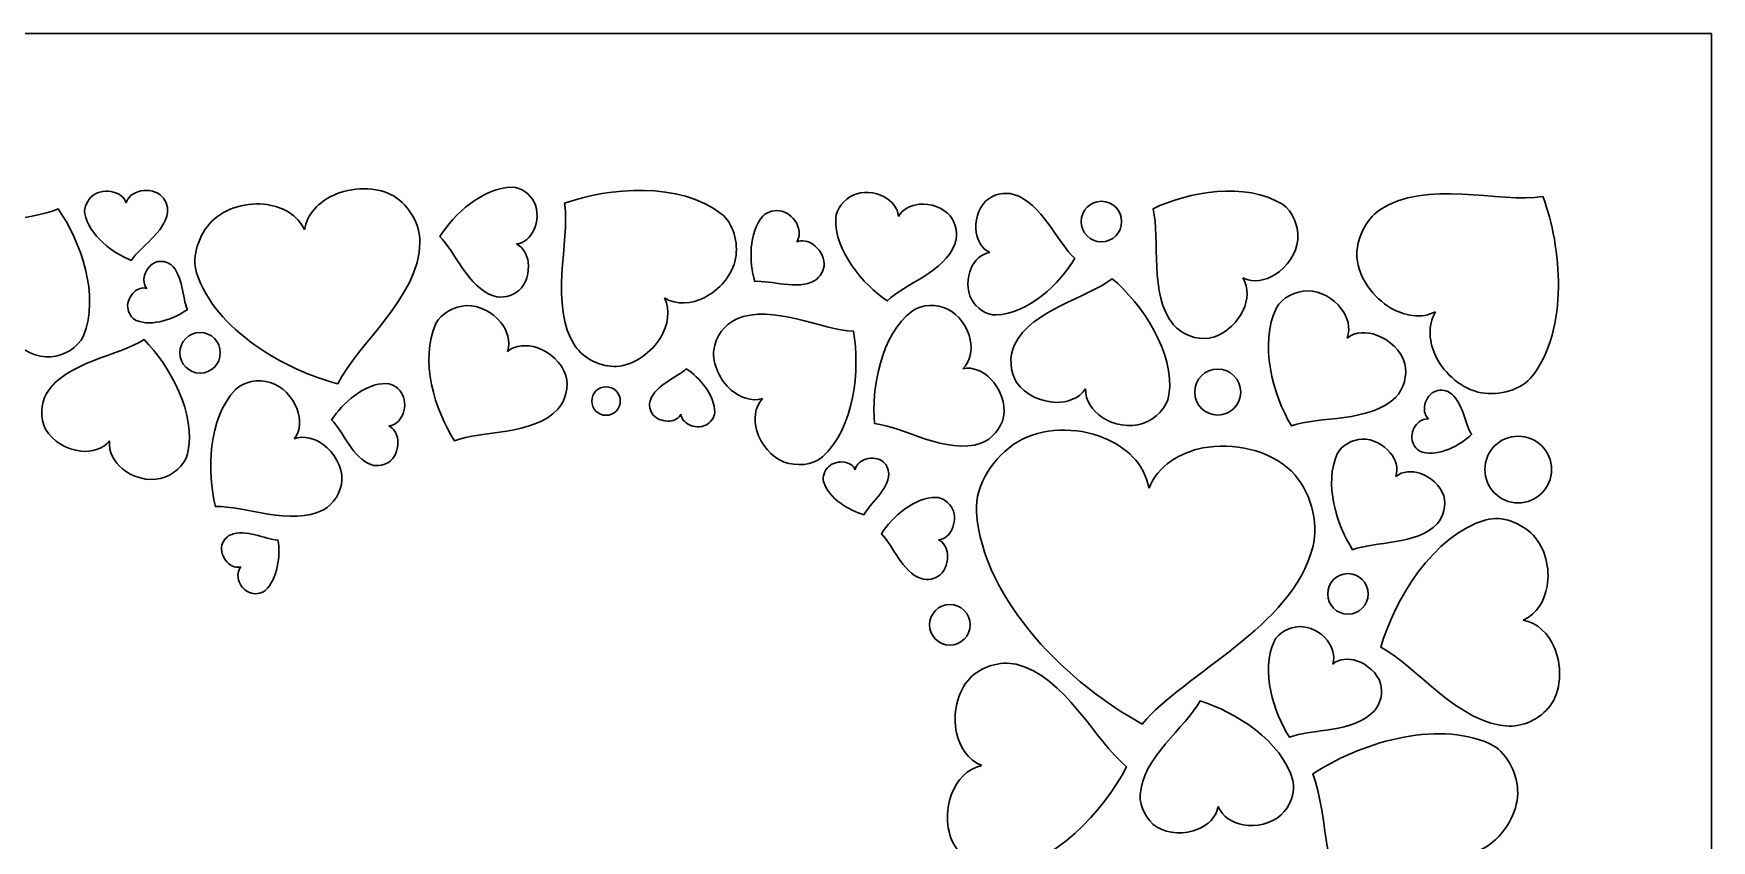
# Model space of a CAD drawing. Header units: millimetres. Extents: x -53 to 54, y -72 to 72.
# Drawn here: x -8.8 to 53.7, y -30 to 0 of the extents above; entities that cross this region are included whole.
import ezdxf

# ---------------------------------------------------------------- set-up
doc = ezdxf.new("R2010")
doc.units = ezdxf.units.MM
doc.header["$MEASUREMENT"] = 0
doc.layers.add('layer 1', color=7, linetype='Continuous')

msp = doc.modelspace()

# ---------------------------------------------------------------- linework, layer by layer
at = {"layer": 'layer 1', "lineweight": 30}
for points, knots in [([(-53.4818, 0.0166), (-53.4818, 0.0166), (53.7115, 0.0166), (53.7115, 0.0166), (53.7115, 0.0166), (53.7115, 0.0166), (53.7115, -71.8259), (53.7115, -71.8259), (53.7115, -71.8259), (53.7115, -71.8259), (-53.4818, -71.8259), (-53.4818, -71.8259), (-53.4818, -71.8259), (-53.4818, -71.8259), (-53.4818, 0.0166), (-53.4818, 0.0166)], [0, 0, 0, 0, 0.2, 0.2, 0.2, 0.2, 0.4, 0.4, 0.4, 0.4, 0.6, 0.6, 0.6, 0.6, 1, 1, 1, 1]), ([(14.7077, -9.8298), (15.1804, -10.1095), (15.7138, -10.0474), (16.1851, -9.8199), (16.1851, -9.8199), (16.7474, -9.5472), (17.2449, -8.9725), (17.3592, -8.358), (17.3592, -8.358), (17.4653, -7.7847), (17.2833, -7.0517), (16.8233, -6.6932), (16.8233, -6.6932), (15.288, -5.4931), (12.6351, -5.7079), (10.9883, -6.3059), (10.9883, -6.3059), (11.1965, -7.7089), (10.3862, -10.1508), (11.3828, -11.6226), (11.3828, -11.6226), (11.7024, -12.0964), (12.3529, -12.4149), (12.9247, -12.3775), (12.9247, -12.3775), (13.5848, -12.3349), (14.2406, -11.8498), (14.5796, -11.2808), (14.5796, -11.2808), (14.8276, -10.8631), (14.949, -10.2859), (14.7077, -9.8298)], [0, 0, 0, 0, 0.1111111, 0.1111111, 0.1111111, 0.1111111, 0.2222222, 0.2222222, 0.2222222, 0.2222222, 0.3333333, 0.3333333, 0.3333333, 0.3333333, 0.4444444, 0.4444444, 0.4444444, 0.4444444, 0.5555556, 0.5555556, 0.5555556, 0.5555556, 0.6666667, 0.6666667, 0.6666667, 0.6666667, 0.7777778, 0.7777778, 0.7777778, 0.7777778, 1, 1, 1, 1]), ([(36.2508, -9.0868), (36.6614, -9.277), (37.0939, -9.1835), (37.4608, -8.9574), (37.4608, -8.9574), (37.8989, -8.6871), (38.2598, -8.1745), (38.3025, -7.662), (38.3025, -7.662), (38.3413, -7.1825), (38.1332, -6.5969), (37.7264, -6.3405), (37.7264, -6.3405), (36.3679, -5.4846), (34.2114, -5.8787), (32.9103, -6.5073), (32.9103, -6.5073), (33.1971, -7.6387), (32.7353, -9.7084), (33.6737, -10.8327), (33.6737, -10.8327), (33.9757, -11.194), (34.5352, -11.4007), (34.9995, -11.3234), (34.9995, -11.3234), (35.5367, -11.2338), (36.0356, -10.7819), (36.2659, -10.287), (36.2659, -10.287), (36.4353, -9.9247), (36.4864, -9.441), (36.2508, -9.0868)], [0, 0, 0, 0, 0.1111111, 0.1111111, 0.1111111, 0.1111111, 0.2222222, 0.2222222, 0.2222222, 0.2222222, 0.3333333, 0.3333333, 0.3333333, 0.3333333, 0.4444444, 0.4444444, 0.4444444, 0.4444444, 0.5555556, 0.5555556, 0.5555556, 0.5555556, 0.6666667, 0.6666667, 0.6666667, 0.6666667, 0.7777778, 0.7777778, 0.7777778, 0.7777778, 1, 1, 1, 1]), ([(43.4358, -10.341), (43.1201, -10.8839), (43.1945, -11.4928), (43.4591, -12.0304), (43.4591, -12.0304), (43.7762, -12.6711), (44.4377, -13.2362), (45.1418, -13.3614), (45.1418, -13.3614), (45.799, -13.4772), (46.6355, -13.2637), (47.0422, -12.7346), (47.0422, -12.7346), (48.4022, -10.9678), (48.1334, -7.9347), (47.4349, -6.0565), (47.4349, -6.0565), (45.8322, -6.3073), (43.0319, -5.4007), (41.3562, -6.5514), (41.3562, -6.5514), (40.8161, -6.9218), (40.4594, -7.669), (40.506, -8.322), (40.506, -8.322), (40.5614, -9.0773), (41.1209, -9.8241), (41.7739, -10.2073), (41.7739, -10.2073), (42.2547, -10.487), (42.9161, -10.6207), (43.4358, -10.341)], [0, 0, 0, 0, 0.1111111, 0.1111111, 0.1111111, 0.1111111, 0.2222222, 0.2222222, 0.2222222, 0.2222222, 0.3333333, 0.3333333, 0.3333333, 0.3333333, 0.4444444, 0.4444444, 0.4444444, 0.4444444, 0.5555556, 0.5555556, 0.5555556, 0.5555556, 0.6666667, 0.6666667, 0.6666667, 0.6666667, 0.7777778, 0.7777778, 0.7777778, 0.7777778, 1, 1, 1, 1]), ([(-5.3481, -6.2921), (-5.4183, -6.0731), (-5.6031, -5.9436), (-5.8138, -5.8857), (-5.8138, -5.8857), (-6.066, -5.8141), (-6.3831, -5.8568), (-6.5885, -6.0194), (-6.5885, -6.0194), (-6.7814, -6.1697), (-6.9275, -6.4505), (-6.8834, -6.6904), (-6.8834, -6.6904), (-6.7331, -7.4937), (-5.8402, -8.1622), (-5.1565, -8.4296), (-5.1565, -8.4296), (-4.8327, -7.9322), (-3.9013, -7.3893), (-3.8061, -6.6505), (-3.8061, -6.6505), (-3.7743, -6.4135), (-3.8915, -6.1323), (-4.0802, -5.9863), (-4.0802, -5.9863), (-4.3007, -5.8169), (-4.6411, -5.7866), (-4.9043, -5.872), (-4.9043, -5.872), (-5.0987, -5.9341), (-5.2973, -6.0815), (-5.3481, -6.2921)], [0, 0, 0, 0, 0.1111111, 0.1111111, 0.1111111, 0.1111111, 0.2222222, 0.2222222, 0.2222222, 0.2222222, 0.3333333, 0.3333333, 0.3333333, 0.3333333, 0.4444444, 0.4444444, 0.4444444, 0.4444444, 0.5555556, 0.5555556, 0.5555556, 0.5555556, 0.6666667, 0.6666667, 0.6666667, 0.6666667, 0.7777778, 0.7777778, 0.7777778, 0.7777778, 1, 1, 1, 1]), ([(1.3021, -7.2982), (1.0365, -6.7278), (0.4932, -6.4424), (-0.0977, -6.3528), (-0.0977, -6.3528), (-0.8047, -6.2466), (-1.6467, -6.4685), (-2.1512, -6.9758), (-2.1512, -6.9758), (-2.6211, -7.4485), (-2.9242, -8.2575), (-2.7217, -8.8925), (-2.7217, -8.8925), (-2.0464, -11.0176), (0.5966, -12.5292), (2.5383, -13.0267), (2.5383, -13.0267), (3.248, -11.5686), (5.5908, -9.7857), (5.6004, -7.753), (5.6004, -7.753), (5.6046, -7.0982), (5.1954, -6.3775), (4.6331, -6.0441), (4.6331, -6.0441), (3.9811, -5.6582), (3.0484, -5.6913), (2.3605, -6.0096), (2.3605, -6.0096), (1.8563, -6.2441), (1.3684, -6.7112), (1.3021, -7.2982)], [0, 0, 0, 0, 0.1111111, 0.1111111, 0.1111111, 0.1111111, 0.2222222, 0.2222222, 0.2222222, 0.2222222, 0.3333333, 0.3333333, 0.3333333, 0.3333333, 0.4444444, 0.4444444, 0.4444444, 0.4444444, 0.5555556, 0.5555556, 0.5555556, 0.5555556, 0.6666667, 0.6666667, 0.6666667, 0.6666667, 0.7777778, 0.7777778, 0.7777778, 0.7777778, 1, 1, 1, 1]), ([(9.1902, -7.8189), (9.4947, -7.7805), (9.7085, -7.5695), (9.8365, -7.3064), (9.8365, -7.3064), (9.9907, -6.9938), (10.0129, -6.5691), (9.8517, -6.259), (9.8517, -6.259), (9.7014, -5.9697), (9.3694, -5.7093), (9.0428, -5.7093), (9.0428, -5.7093), (7.9527, -5.7093), (6.8584, -6.7165), (6.3377, -7.5463), (6.3377, -7.5463), (6.9124, -8.0934), (7.396, -9.4481), (8.3415, -9.7539), (8.3415, -9.7539), (8.6459, -9.8531), (9.0414, -9.7691), (9.2798, -9.5567), (9.2798, -9.5567), (9.5568, -9.3101), (9.6795, -8.8706), (9.6326, -8.5026), (9.6326, -8.5026), (9.598, -8.2338), (9.4534, -7.9375), (9.1902, -7.8189)], [0, 0, 0, 0, 0.1111111, 0.1111111, 0.1111111, 0.1111111, 0.2222222, 0.2222222, 0.2222222, 0.2222222, 0.3333333, 0.3333333, 0.3333333, 0.3333333, 0.4444444, 0.4444444, 0.4444444, 0.4444444, 0.5555556, 0.5555556, 0.5555556, 0.5555556, 0.6666667, 0.6666667, 0.6666667, 0.6666667, 0.7777778, 0.7777778, 0.7777778, 0.7777778, 1, 1, 1, 1]), ([(23.428, -6.7994), (23.3977, -6.4618), (23.1743, -6.2163), (22.8907, -6.0621), (22.8907, -6.0621), (22.5503, -5.8773), (22.0818, -5.836), (21.7329, -6), (21.7329, -6), (21.4066, -6.1545), (21.1046, -6.5098), (21.0894, -6.8696), (21.0894, -6.8696), (21.0425, -8.074), (22.1065, -9.3281), (23.0022, -9.9384), (23.0022, -9.9384), (23.6305, -9.3267), (25.1492, -8.8526), (25.5281, -7.8218), (25.5281, -7.8218), (25.6508, -7.4898), (25.575, -7.0488), (25.3503, -6.7758), (25.3503, -6.7758), (25.0899, -6.459), (24.6105, -6.3045), (24.2023, -6.3405), (24.2023, -6.3405), (23.9035, -6.3666), (23.5702, -6.514), (23.428, -6.7994)], [0, 0, 0, 0, 0.1111111, 0.1111111, 0.1111111, 0.1111111, 0.2222222, 0.2222222, 0.2222222, 0.2222222, 0.3333333, 0.3333333, 0.3333333, 0.3333333, 0.4444444, 0.4444444, 0.4444444, 0.4444444, 0.5555556, 0.5555556, 0.5555556, 0.5555556, 0.6666667, 0.6666667, 0.6666667, 0.6666667, 0.7777778, 0.7777778, 0.7777778, 0.7777778, 1, 1, 1, 1]), ([(26.8344, -8.1361), (26.4982, -8.1869), (26.2682, -8.4268), (26.1331, -8.7203), (26.1331, -8.7203), (25.9719, -9.0717), (25.9609, -9.5416), (26.1483, -9.8792), (26.1483, -9.8792), (26.3232, -10.1949), (26.6982, -10.4732), (27.0577, -10.4634), (27.0577, -10.4634), (28.2621, -10.432), (29.4432, -9.2869), (29.9932, -8.3538), (29.9932, -8.3538), (29.3427, -7.7667), (28.7694, -6.2826), (27.7153, -5.9725), (27.7153, -5.9725), (27.3763, -5.872), (26.9406, -5.9767), (26.6831, -6.2177), (26.6831, -6.2177), (26.3853, -6.4989), (26.2626, -6.9882), (26.3247, -7.3917), (26.3247, -7.3917), (26.3702, -7.6895), (26.5395, -8.0133), (26.8344, -8.1361)], [0, 0, 0, 0, 0.1111111, 0.1111111, 0.1111111, 0.1111111, 0.2222222, 0.2222222, 0.2222222, 0.2222222, 0.3333333, 0.3333333, 0.3333333, 0.3333333, 0.4444444, 0.4444444, 0.4444444, 0.4444444, 0.5555556, 0.5555556, 0.5555556, 0.5555556, 0.6666667, 0.6666667, 0.6666667, 0.6666667, 0.7777778, 0.7777778, 0.7777778, 0.7777778, 1, 1, 1, 1]), ([(31.7405, -6.9853), (31.7405, -7.403), (31.4029, -7.742), (30.9852, -7.742), (30.9852, -7.742), (30.5675, -7.742), (30.2288, -7.403), (30.2288, -6.9853), (30.2288, -6.9853), (30.2288, -6.5676), (30.5675, -6.229), (30.9852, -6.229), (30.9852, -6.229), (31.4029, -6.229), (31.7405, -6.5676), (31.7405, -6.9853)], [0, 0, 0, 0, 0.2, 0.2, 0.2, 0.2, 0.4, 0.4, 0.4, 0.4, 0.6, 0.6, 0.6, 0.6, 1, 1, 1, 1]), ([(-9.8859, -10.2252), (-10.0086, -10.6606), (-9.846, -11.0712), (-9.5634, -11.3979), (-9.5634, -11.3979), (-9.2272, -11.7877), (-8.6638, -12.0607), (-8.1499, -12.0209), (-8.1499, -12.0209), (-7.6715, -11.9821), (-7.1271, -11.6819), (-6.9398, -11.2395), (-6.9398, -11.2395), (-6.3115, -9.7606), (-7.0485, -7.6965), (-7.8768, -6.5126), (-7.8768, -6.5126), (-8.9475, -6.9786), (-11.0641, -6.8545), (-12.0234, -7.9611), (-12.0234, -7.9611), (-12.332, -8.3178), (-12.4463, -8.9023), (-12.295, -9.3486), (-12.295, -9.3486), (-12.1197, -9.8654), (-11.5947, -10.2845), (-11.0698, -10.4334), (-11.0698, -10.4334), (-10.6839, -10.542), (-10.1974, -10.5145), (-9.8859, -10.2252)], [0, 0, 0, 0, 0.1111111, 0.1111111, 0.1111111, 0.1111111, 0.2222222, 0.2222222, 0.2222222, 0.2222222, 0.3333333, 0.3333333, 0.3333333, 0.3333333, 0.4444444, 0.4444444, 0.4444444, 0.4444444, 0.5555556, 0.5555556, 0.5555556, 0.5555556, 0.6666667, 0.6666667, 0.6666667, 0.6666667, 0.7777778, 0.7777778, 0.7777778, 0.7777778, 1, 1, 1, 1]), ([(19.6356, -7.7435), (19.7637, -7.5519), (19.7513, -7.3286), (19.6674, -7.1261), (19.6674, -7.1261), (19.5668, -6.8834), (19.3379, -6.6615), (19.0832, -6.5994), (19.0832, -6.5994), (18.8461, -6.5415), (18.5346, -6.5994), (18.3734, -6.7828), (18.3734, -6.7828), (17.8347, -7.3974), (17.8622, -8.5122), (18.0728, -9.2149), (18.0728, -9.2149), (18.6641, -9.1613), (19.6674, -9.5596), (20.307, -9.1778), (20.307, -9.1778), (20.5123, -9.0551), (20.6608, -8.7905), (20.6597, -8.551), (20.6597, -8.551), (20.6569, -8.2737), (20.4692, -7.9872), (20.2392, -7.8316), (20.2392, -7.8316), (20.0713, -7.717), (19.8314, -7.6538), (19.6356, -7.7435)], [0, 0, 0, 0, 0.1111111, 0.1111111, 0.1111111, 0.1111111, 0.2222222, 0.2222222, 0.2222222, 0.2222222, 0.3333333, 0.3333333, 0.3333333, 0.3333333, 0.4444444, 0.4444444, 0.4444444, 0.4444444, 0.5555556, 0.5555556, 0.5555556, 0.5555556, 0.6666667, 0.6666667, 0.6666667, 0.6666667, 0.7777778, 0.7777778, 0.7777778, 0.7777778, 1, 1, 1, 1]), ([(-4.5737, -9.4728), (-4.7501, -9.4259), (-4.9156, -9.4946), (-5.0451, -9.6104), (-5.0451, -9.6104), (-5.2006, -9.7483), (-5.3068, -9.9772), (-5.2874, -10.1836), (-5.2874, -10.1836), (-5.2694, -10.3766), (-5.1456, -10.5957), (-4.9664, -10.6687), (-4.9664, -10.6687), (-4.3656, -10.9128), (-3.5373, -10.6041), (-3.0646, -10.2623), (-3.0646, -10.2623), (-3.2575, -9.8337), (-3.2205, -8.9782), (-3.6724, -8.5975), (-3.6724, -8.5975), (-3.8184, -8.4751), (-4.0555, -8.4324), (-4.2347, -8.4956), (-4.2347, -8.4956), (-4.4415, -8.57), (-4.608, -8.7852), (-4.6648, -8.9972), (-4.6648, -8.9972), (-4.706, -9.1532), (-4.6923, -9.3486), (-4.5737, -9.4728)], [0, 0, 0, 0, 0.1111111, 0.1111111, 0.1111111, 0.1111111, 0.2222222, 0.2222222, 0.2222222, 0.2222222, 0.3333333, 0.3333333, 0.3333333, 0.3333333, 0.4444444, 0.4444444, 0.4444444, 0.4444444, 0.5555556, 0.5555556, 0.5555556, 0.5555556, 0.6666667, 0.6666667, 0.6666667, 0.6666667, 0.7777778, 0.7777778, 0.7777778, 0.7777778, 1, 1, 1, 1]), ([(30.3939, -13.2154), (30.3872, -13.6687), (30.649, -14.0243), (31.006, -14.267), (31.006, -14.267), (31.4304, -14.5577), (32.0464, -14.6777), (32.5314, -14.5066), (32.5314, -14.5066), (32.9847, -14.3482), (33.4338, -13.9181), (33.503, -13.4429), (33.503, -13.4429), (33.7302, -11.8526), (32.4902, -10.0446), (31.3877, -9.1129), (31.3877, -9.1129), (30.4698, -9.8365), (28.393, -10.2581), (27.7481, -11.5743), (27.7481, -11.5743), (27.5414, -11.9972), (27.5802, -12.5927), (27.8405, -12.9854), (27.8405, -12.9854), (28.1422, -13.4401), (28.7585, -13.7103), (29.3039, -13.7185), (29.3039, -13.7185), (29.7036, -13.7255), (30.1668, -13.5752), (30.3939, -13.2154)], [0, 0, 0, 0, 0.1111111, 0.1111111, 0.1111111, 0.1111111, 0.2222222, 0.2222222, 0.2222222, 0.2222222, 0.3333333, 0.3333333, 0.3333333, 0.3333333, 0.4444444, 0.4444444, 0.4444444, 0.4444444, 0.5555556, 0.5555556, 0.5555556, 0.5555556, 0.6666667, 0.6666667, 0.6666667, 0.6666667, 0.7777778, 0.7777778, 0.7777778, 0.7777778, 1, 1, 1, 1]), ([(40.1408, -11.3234), (40.2802, -10.9322), (40.1588, -10.5463), (39.9218, -10.2291), (39.9218, -10.2291), (39.6392, -9.8502), (39.1418, -9.5638), (38.6691, -9.5677), (38.6691, -9.5677), (38.2295, -9.5705), (37.7113, -9.8104), (37.5116, -10.203), (37.5116, -10.203), (36.842, -11.5136), (37.3807, -13.451), (38.0616, -14.5866), (38.0616, -14.5866), (39.0716, -14.2296), (40.9981, -14.4819), (41.9474, -13.5325), (41.9474, -13.5325), (42.2533, -13.2263), (42.3954, -12.6986), (42.2864, -12.2812), (42.2864, -12.2812), (42.1598, -11.7976), (41.7065, -11.3799), (41.2352, -11.2106), (41.2352, -11.2106), (40.8905, -11.085), (40.4442, -11.0783), (40.1408, -11.3234)], [0, 0, 0, 0, 0.1111111, 0.1111111, 0.1111111, 0.1111111, 0.2222222, 0.2222222, 0.2222222, 0.2222222, 0.3333333, 0.3333333, 0.3333333, 0.3333333, 0.4444444, 0.4444444, 0.4444444, 0.4444444, 0.5555556, 0.5555556, 0.5555556, 0.5555556, 0.6666667, 0.6666667, 0.6666667, 0.6666667, 0.7777778, 0.7777778, 0.7777778, 0.7777778, 1, 1, 1, 1]), ([(8.8593, -11.8251), (8.9877, -11.4296), (8.8526, -11.0479), (8.6071, -10.7392), (8.6071, -10.7392), (8.3125, -10.3699), (7.8066, -10.0982), (7.3339, -10.1162), (7.3339, -10.1162), (6.8944, -10.1328), (6.3846, -10.3893), (6.1969, -10.7872), (6.1969, -10.7872), (5.5672, -12.1186), (6.1666, -14.0367), (6.8806, -15.1504), (6.8806, -15.1504), (7.8797, -14.7644), (9.8143, -14.956), (10.7336, -13.9774), (10.7336, -13.9774), (11.0286, -13.662), (11.1552, -13.13), (11.0324, -12.7166), (11.0324, -12.7166), (10.892, -12.2371), (10.425, -11.8332), (9.9494, -11.6776), (9.9494, -11.6776), (9.6009, -11.5647), (9.1543, -11.5714), (8.8593, -11.8251)], [0, 0, 0, 0, 0.1111111, 0.1111111, 0.1111111, 0.1111111, 0.2222222, 0.2222222, 0.2222222, 0.2222222, 0.3333333, 0.3333333, 0.3333333, 0.3333333, 0.4444444, 0.4444444, 0.4444444, 0.4444444, 0.5555556, 0.5555556, 0.5555556, 0.5555556, 0.6666667, 0.6666667, 0.6666667, 0.6666667, 0.7777778, 0.7777778, 0.7777778, 0.7777778, 1, 1, 1, 1]), ([(18.3554, -13.5766), (18.0605, -13.9181), (18.033, -14.3591), (18.1501, -14.7754), (18.1501, -14.7754), (18.2894, -15.27), (18.6835, -15.7579), (19.1643, -15.9399), (19.1643, -15.9399), (19.6152, -16.1078), (20.235, -16.068), (20.5934, -15.7469), (20.5934, -15.7469), (21.7897, -14.6748), (21.9989, -12.4918), (21.7523, -11.0698), (21.7523, -11.0698), (20.5853, -11.0356), (18.7219, -10.0238), (17.3839, -10.6179), (17.3839, -10.6179), (16.9528, -10.8094), (16.6014, -11.2903), (16.5474, -11.7588), (16.5474, -11.7588), (16.4867, -12.3017), (16.7845, -12.9039), (17.1965, -13.2609), (17.1965, -13.2609), (17.4996, -13.5227), (17.9518, -13.7061), (18.3554, -13.5766)], [0, 0, 0, 0, 0.1111111, 0.1111111, 0.1111111, 0.1111111, 0.2222222, 0.2222222, 0.2222222, 0.2222222, 0.3333333, 0.3333333, 0.3333333, 0.3333333, 0.4444444, 0.4444444, 0.4444444, 0.4444444, 0.5555556, 0.5555556, 0.5555556, 0.5555556, 0.6666667, 0.6666667, 0.6666667, 0.6666667, 0.7777778, 0.7777778, 0.7777778, 0.7777778, 1, 1, 1, 1]), ([(25.8216, -12.4671), (26.1179, -12.175), (26.1744, -11.7739), (26.0985, -11.3855), (26.0985, -11.3855), (26.0079, -10.9223), (25.6826, -10.4482), (25.2554, -10.2471), (25.2554, -10.2471), (24.8571, -10.0598), (24.2867, -10.0513), (23.9367, -10.3187), (23.9367, -10.3187), (22.7651, -11.2106), (22.4123, -13.1893), (22.5351, -14.508), (22.5351, -14.508), (23.5991, -14.6237), (25.2279, -15.6848), (26.4943, -15.241), (26.4943, -15.241), (26.9022, -15.0978), (27.2592, -14.6829), (27.3417, -14.2586), (27.3417, -14.2586), (27.4366, -13.7682), (27.208, -13.1949), (26.8581, -12.8393), (26.8581, -12.8393), (26.6002, -12.5776), (26.2019, -12.3775), (25.8216, -12.4671)], [0, 0, 0, 0, 0.1111111, 0.1111111, 0.1111111, 0.1111111, 0.2222222, 0.2222222, 0.2222222, 0.2222222, 0.3333333, 0.3333333, 0.3333333, 0.3333333, 0.4444444, 0.4444444, 0.4444444, 0.4444444, 0.5555556, 0.5555556, 0.5555556, 0.5555556, 0.6666667, 0.6666667, 0.6666667, 0.6666667, 0.7777778, 0.7777778, 0.7777778, 0.7777778, 1, 1, 1, 1]), ([(-1.8369, -11.872), (-1.8369, -12.2893), (-2.1759, -12.6284), (-2.5936, -12.6284), (-2.5936, -12.6284), (-3.0109, -12.6284), (-3.3485, -12.2893), (-3.3485, -11.872), (-3.3485, -11.872), (-3.3485, -11.4543), (-3.0109, -11.1167), (-2.5936, -11.1167), (-2.5936, -11.1167), (-2.1759, -11.1167), (-1.8369, -11.4543), (-1.8369, -11.872)], [0, 0, 0, 0, 0.2, 0.2, 0.2, 0.2, 0.4, 0.4, 0.4, 0.4, 0.6, 0.6, 0.6, 0.6, 1, 1, 1, 1]), ([(-5.9626, -15.1557), (-6.0081, -15.5801), (-5.7919, -15.9371), (-5.4776, -16.196), (-5.4776, -16.196), (-5.1029, -16.5061), (-4.5349, -16.6716), (-4.064, -16.553), (-4.064, -16.553), (-3.623, -16.4415), (-3.164, -16.0764), (-3.0593, -15.6354), (-3.0593, -15.6354), (-2.7079, -14.1594), (-3.7193, -12.3528), (-4.6771, -11.3827), (-4.6771, -11.3827), (-5.6017, -11.9849), (-7.5918, -12.2026), (-8.3097, -13.3851), (-8.3097, -13.3851), (-8.5411, -13.7654), (-8.5548, -14.3277), (-8.3439, -14.7189), (-8.3439, -14.7189), (-8.0987, -15.1722), (-7.5434, -15.4795), (-7.0308, -15.5346), (-7.0308, -15.5346), (-6.6558, -15.5762), (-6.2068, -15.4742), (-5.9626, -15.1557)], [0, 0, 0, 0, 0.1111111, 0.1111111, 0.1111111, 0.1111111, 0.2222222, 0.2222222, 0.2222222, 0.2222222, 0.3333333, 0.3333333, 0.3333333, 0.3333333, 0.4444444, 0.4444444, 0.4444444, 0.4444444, 0.5555556, 0.5555556, 0.5555556, 0.5555556, 0.6666667, 0.6666667, 0.6666667, 0.6666667, 0.7777778, 0.7777778, 0.7777778, 0.7777778, 1, 1, 1, 1]), ([(15.324, -14.1566), (15.343, -14.3386), (15.4658, -14.4681), (15.6214, -14.5482), (15.6214, -14.5482), (15.8062, -14.6431), (16.0585, -14.6611), (16.2444, -14.5686), (16.2444, -14.5686), (16.4179, -14.4819), (16.5763, -14.2875), (16.5792, -14.0935), (16.5792, -14.0935), (16.5915, -13.4458), (16.0059, -12.7829), (15.518, -12.4643), (15.518, -12.4643), (15.186, -12.8005), (14.3757, -13.0722), (14.1827, -13.6317), (14.1827, -13.6317), (14.1207, -13.8109), (14.1662, -14.0479), (14.2903, -14.1912), (14.2903, -14.1912), (14.4336, -14.3591), (14.6925, -14.4364), (14.9119, -14.4131), (14.9119, -14.4131), (15.0732, -14.3965), (15.2506, -14.3125), (15.324, -14.1566)], [0, 0, 0, 0, 0.1111111, 0.1111111, 0.1111111, 0.1111111, 0.2222222, 0.2222222, 0.2222222, 0.2222222, 0.3333333, 0.3333333, 0.3333333, 0.3333333, 0.4444444, 0.4444444, 0.4444444, 0.4444444, 0.5555556, 0.5555556, 0.5555556, 0.5555556, 0.6666667, 0.6666667, 0.6666667, 0.6666667, 0.7777778, 0.7777778, 0.7777778, 0.7777778, 1, 1, 1, 1]), ([(36.1763, -13.3353), (36.1763, -13.8081), (35.7918, -14.1926), (35.3191, -14.1926), (35.3191, -14.1926), (34.8464, -14.1926), (34.4622, -13.8081), (34.4622, -13.3353), (34.4622, -13.3353), (34.4622, -12.8626), (34.8464, -12.4781), (35.3191, -12.4781), (35.3191, -12.4781), (35.7918, -12.4781), (36.1763, -12.8626), (36.1763, -13.3353)], [0, 0, 0, 0, 0.2, 0.2, 0.2, 0.2, 0.4, 0.4, 0.4, 0.4, 0.6, 0.6, 0.6, 0.6, 1, 1, 1, 1]), ([(0.9165, -15.0784), (1.1645, -14.745), (1.1589, -14.34), (1.0238, -13.9693), (1.0238, -13.9693), (0.864, -13.5255), (0.4713, -13.1067), (0.018, -12.973), (0.018, -12.973), (-0.405, -12.8489), (-0.9687, -12.9275), (-1.2746, -13.2443), (-1.2746, -13.2443), (-2.2959, -14.3055), (-2.3414, -16.3145), (-2.0203, -17.599), (-2.0203, -17.599), (-0.9507, -17.5507), (0.8213, -18.3515), (2.0052, -17.7175), (2.0052, -17.7175), (2.3855, -17.5136), (2.6748, -17.0504), (2.6914, -16.6179), (2.6914, -16.6179), (2.7108, -16.1191), (2.3979, -15.5871), (1.9967, -15.288), (1.9967, -15.288), (1.7032, -15.0689), (1.2774, -14.9338), (0.9165, -15.0784)], [0, 0, 0, 0, 0.1111111, 0.1111111, 0.1111111, 0.1111111, 0.2222222, 0.2222222, 0.2222222, 0.2222222, 0.3333333, 0.3333333, 0.3333333, 0.3333333, 0.4444444, 0.4444444, 0.4444444, 0.4444444, 0.5555556, 0.5555556, 0.5555556, 0.5555556, 0.6666667, 0.6666667, 0.6666667, 0.6666667, 0.7777778, 0.7777778, 0.7777778, 0.7777778, 1, 1, 1, 1]), ([(4.4429, -14.5976), (4.6715, -14.5715), (4.8341, -14.4145), (4.9319, -14.2187), (4.9319, -14.2187), (5.0504, -13.9859), (5.0698, -13.6673), (4.9513, -13.4331), (4.9513, -13.4331), (4.8412, -13.2154), (4.5942, -13.0185), (4.3505, -13.0157), (4.3505, -13.0157), (3.5334, -13.0058), (2.7037, -13.753), (2.3082, -14.3718), (2.3082, -14.3718), (2.7355, -14.7849), (3.0868, -15.8048), (3.7924, -16.0418), (3.7924, -16.0418), (4.0199, -16.1177), (4.3173, -16.0584), (4.4979, -15.9), (4.4979, -15.9), (4.7075, -15.718), (4.8024, -15.3899), (4.7706, -15.1144), (4.7706, -15.1144), (4.7459, -14.9119), (4.6398, -14.6886), (4.4429, -14.5976)], [0, 0, 0, 0, 0.1111111, 0.1111111, 0.1111111, 0.1111111, 0.2222222, 0.2222222, 0.2222222, 0.2222222, 0.3333333, 0.3333333, 0.3333333, 0.3333333, 0.4444444, 0.4444444, 0.4444444, 0.4444444, 0.5555556, 0.5555556, 0.5555556, 0.5555556, 0.6666667, 0.6666667, 0.6666667, 0.6666667, 0.7777778, 0.7777778, 0.7777778, 0.7777778, 1, 1, 1, 1]), ([(13.0637, -13.6701), (13.0637, -13.9636), (12.8253, -14.2007), (12.5332, -14.2007), (12.5332, -14.2007), (12.2396, -14.2007), (12.0026, -13.9636), (12.0026, -13.6701), (12.0026, -13.6701), (12.0026, -13.3766), (12.2396, -13.1395), (12.5332, -13.1395), (12.5332, -13.1395), (12.8253, -13.1395), (13.0637, -13.3766), (13.0637, -13.6701)], [0, 0, 0, 0, 0.2, 0.2, 0.2, 0.2, 0.4, 0.4, 0.4, 0.4, 0.6, 0.6, 0.6, 0.6, 1, 1, 1, 1]), ([(43.1754, -14.3386), (42.9934, -14.315), (42.8392, -14.4046), (42.726, -14.5369), (42.726, -14.5369), (42.5909, -14.6942), (42.5154, -14.9352), (42.562, -15.1377), (42.562, -15.1377), (42.6061, -15.3268), (42.7592, -15.5264), (42.9465, -15.5748), (42.9465, -15.5748), (43.5737, -15.7374), (44.3537, -15.3197), (44.7767, -14.9186), (44.7767, -14.9186), (44.5273, -14.5193), (44.45, -13.6662), (43.9512, -13.3491), (43.9512, -13.3491), (43.79, -13.2486), (43.5501, -13.2376), (43.3808, -13.3244), (43.3808, -13.3244), (43.185, -13.4249), (43.0498, -13.6606), (43.0209, -13.8783), (43.0209, -13.8783), (43.0019, -14.0381), (43.0417, -14.231), (43.1754, -14.3386)], [0, 0, 0, 0, 0.1111111, 0.1111111, 0.1111111, 0.1111111, 0.2222222, 0.2222222, 0.2222222, 0.2222222, 0.3333333, 0.3333333, 0.3333333, 0.3333333, 0.4444444, 0.4444444, 0.4444444, 0.4444444, 0.5555556, 0.5555556, 0.5555556, 0.5555556, 0.6666667, 0.6666667, 0.6666667, 0.6666667, 0.7777778, 0.7777778, 0.7777778, 0.7777778, 1, 1, 1, 1]), ([(32.7614, -16.9129), (32.5798, -15.9868), (31.8918, -15.3762), (31.0625, -15.0343), (31.0625, -15.0343), (30.0701, -14.6251), (28.7666, -14.6459), (27.8501, -15.2026), (27.8501, -15.2026), (26.9956, -15.7222), (26.2654, -16.7929), (26.3317, -17.7906), (26.3317, -17.7906), (26.5522, -21.1282), (29.8595, -24.2757), (32.5078, -25.6977), (32.5078, -25.6977), (34.0625, -23.8277), (38.1138, -22.0722), (38.8578, -19.1163), (38.8578, -19.1163), (39.0977, -18.1642), (38.7615, -16.9693), (38.0616, -16.2817), (38.0616, -16.2817), (37.2512, -15.4852), (35.88, -15.1998), (34.7652, -15.4164), (34.7652, -15.4164), (33.9478, -15.5762), (33.0701, -16.0817), (32.7614, -16.9129)], [0, 0, 0, 0, 0.1111111, 0.1111111, 0.1111111, 0.1111111, 0.2222222, 0.2222222, 0.2222222, 0.2222222, 0.3333333, 0.3333333, 0.3333333, 0.3333333, 0.4444444, 0.4444444, 0.4444444, 0.4444444, 0.5555556, 0.5555556, 0.5555556, 0.5555556, 0.6666667, 0.6666667, 0.6666667, 0.6666667, 0.7777778, 0.7777778, 0.7777778, 0.7777778, 1, 1, 1, 1]), ([(47.7559, -16.2196), (47.7559, -16.9058), (47.1992, -17.4611), (46.5131, -17.4611), (46.5131, -17.4611), (45.828, -17.4611), (45.2713, -16.9058), (45.2713, -16.2196), (45.2713, -16.2196), (45.2713, -15.5335), (45.828, -14.9779), (46.5131, -14.9779), (46.5131, -14.9779), (47.1992, -14.9779), (47.7559, -15.5335), (47.7559, -16.2196)], [0, 0, 0, 0, 0.2, 0.2, 0.2, 0.2, 0.4, 0.4, 0.4, 0.4, 0.6, 0.6, 0.6, 0.6, 1, 1, 1, 1]), ([(41.9545, -16.4814), (42.0578, -16.1576), (41.9474, -15.8446), (41.7449, -15.5928), (41.7449, -15.5928), (41.5036, -15.2908), (41.0891, -15.0703), (40.7032, -15.0869), (40.7032, -15.0869), (40.3419, -15.1006), (39.926, -15.3116), (39.7729, -15.6379), (39.7729, -15.6379), (39.2617, -16.7294), (39.7563, -18.2975), (40.3433, -19.2073), (40.3433, -19.2073), (41.1607, -18.8888), (42.744, -19.0405), (43.4936, -18.2386), (43.4936, -18.2386), (43.7349, -17.9793), (43.8369, -17.544), (43.7364, -17.205), (43.7364, -17.205), (43.6192, -16.8123), (43.2361, -16.4842), (42.8474, -16.3586), (42.8474, -16.3586), (42.5609, -16.2666), (42.1954, -16.2719), (41.9545, -16.4814)], [0, 0, 0, 0, 0.1111111, 0.1111111, 0.1111111, 0.1111111, 0.2222222, 0.2222222, 0.2222222, 0.2222222, 0.3333333, 0.3333333, 0.3333333, 0.3333333, 0.4444444, 0.4444444, 0.4444444, 0.4444444, 0.5555556, 0.5555556, 0.5555556, 0.5555556, 0.6666667, 0.6666667, 0.6666667, 0.6666667, 0.7777778, 0.7777778, 0.7777778, 0.7777778, 1, 1, 1, 1]), ([(21.8172, -16.2306), (21.7428, -16.0637), (21.5868, -15.9769), (21.4147, -15.948), (21.4147, -15.948), (21.2108, -15.9138), (20.9642, -15.9731), (20.8153, -16.1177), (20.8153, -16.1177), (20.676, -16.2528), (20.5839, -16.4856), (20.6389, -16.6716), (20.6389, -16.6716), (20.8234, -17.2931), (21.583, -17.7465), (22.1449, -17.902), (22.1449, -17.902), (22.3587, -17.4819), (23.0491, -16.9774), (23.0643, -16.3865), (23.0643, -16.3865), (23.0685, -16.196), (22.9539, -15.9854), (22.7912, -15.8849), (22.7912, -15.8849), (22.6039, -15.7691), (22.334, -15.773), (22.1312, -15.8626), (22.1312, -15.8626), (21.9837, -15.9275), (21.8391, -16.0612), (21.8172, -16.2306)], [0, 0, 0, 0, 0.1111111, 0.1111111, 0.1111111, 0.1111111, 0.2222222, 0.2222222, 0.2222222, 0.2222222, 0.3333333, 0.3333333, 0.3333333, 0.3333333, 0.4444444, 0.4444444, 0.4444444, 0.4444444, 0.5555556, 0.5555556, 0.5555556, 0.5555556, 0.6666667, 0.6666667, 0.6666667, 0.6666667, 0.7777778, 0.7777778, 0.7777778, 0.7777778, 1, 1, 1, 1]), ([(24.9231, -18.8408), (25.152, -18.8129), (25.3132, -18.6573), (25.4124, -18.4615), (25.4124, -18.4615), (25.5295, -18.2273), (25.5503, -17.9091), (25.4318, -17.6763), (25.4318, -17.6763), (25.3199, -17.4586), (25.0734, -17.26), (24.8296, -17.2572), (24.8296, -17.2572), (24.0122, -17.2491), (23.1842, -17.9945), (22.7888, -18.6132), (22.7888, -18.6132), (23.2146, -19.0281), (23.5659, -20.0466), (24.2715, -20.2833), (24.2715, -20.2833), (24.4987, -20.3591), (24.7964, -20.2999), (24.977, -20.1429), (24.977, -20.1429), (25.1866, -19.9594), (25.2815, -19.6317), (25.2497, -19.3558), (25.2497, -19.3558), (25.2265, -19.1533), (25.1189, -18.93), (24.9231, -18.8408)], [0, 0, 0, 0, 0.1111111, 0.1111111, 0.1111111, 0.1111111, 0.2222222, 0.2222222, 0.2222222, 0.2222222, 0.3333333, 0.3333333, 0.3333333, 0.3333333, 0.4444444, 0.4444444, 0.4444444, 0.4444444, 0.5555556, 0.5555556, 0.5555556, 0.5555556, 0.6666667, 0.6666667, 0.6666667, 0.6666667, 0.7777778, 0.7777778, 0.7777778, 0.7777778, 1, 1, 1, 1]), ([(46.6919, -21.8309), (47.2211, -21.5995), (47.497, -21.106), (47.5919, -20.5645), (47.5919, -20.5645), (47.7051, -19.9153), (47.5202, -19.1368), (47.0655, -18.6616), (47.0655, -18.6616), (46.6411, -18.2192), (45.9038, -17.9229), (45.3154, -18.0936), (45.3154, -18.0936), (43.3448, -18.6683), (41.8966, -21.0647), (41.395, -22.8395), (41.395, -22.8395), (42.7207, -23.5246), (44.3082, -25.72), (46.1769, -25.775), (46.1769, -25.775), (46.7791, -25.793), (47.4515, -25.4331), (47.7697, -24.922), (47.7697, -24.922), (48.1404, -24.3321), (48.1295, -23.4721), (47.8526, -22.8328), (47.8526, -22.8328), (47.6483, -22.3643), (47.2296, -21.9054), (46.6919, -21.8309)], [0, 0, 0, 0, 0.1111111, 0.1111111, 0.1111111, 0.1111111, 0.2222222, 0.2222222, 0.2222222, 0.2222222, 0.3333333, 0.3333333, 0.3333333, 0.3333333, 0.4444444, 0.4444444, 0.4444444, 0.4444444, 0.5555556, 0.5555556, 0.5555556, 0.5555556, 0.6666667, 0.6666667, 0.6666667, 0.6666667, 0.7777778, 0.7777778, 0.7777778, 0.7777778, 1, 1, 1, 1]), ([(-1.0678, -19.8451), (-1.1892, -19.9831), (-1.2015, -20.1609), (-1.156, -20.3288), (-1.156, -20.3288), (-1.101, -20.5302), (-0.944, -20.7271), (-0.7496, -20.8015), (-0.7496, -20.8015), (-0.569, -20.8717), (-0.3182, -20.858), (-0.1721, -20.7299), (-0.1721, -20.7299), (0.3129, -20.2999), (0.405, -19.4208), (0.3101, -18.8461), (0.3101, -18.8461), (-0.1612, -18.8281), (-0.9094, -18.4136), (-1.451, -18.6492), (-1.451, -18.6492), (-1.6259, -18.7247), (-1.7695, -18.9177), (-1.7914, -19.1064), (-1.7914, -19.1064), (-1.8189, -19.3259), (-1.7004, -19.5696), (-1.5353, -19.7157), (-1.5353, -19.7157), (-1.4139, -19.8219), (-1.2319, -19.8977), (-1.0678, -19.8451)], [0, 0, 0, 0, 0.1111111, 0.1111111, 0.1111111, 0.1111111, 0.2222222, 0.2222222, 0.2222222, 0.2222222, 0.3333333, 0.3333333, 0.3333333, 0.3333333, 0.4444444, 0.4444444, 0.4444444, 0.4444444, 0.5555556, 0.5555556, 0.5555556, 0.5555556, 0.6666667, 0.6666667, 0.6666667, 0.6666667, 0.7777778, 0.7777778, 0.7777778, 0.7777778, 1, 1, 1, 1]), ([(40.9265, -20.8527), (40.9265, -21.27), (40.5875, -21.609), (40.1698, -21.609), (40.1698, -21.609), (39.7524, -21.609), (39.4148, -21.27), (39.4148, -20.8527), (39.4148, -20.8527), (39.4148, -20.435), (39.7524, -20.096), (40.1698, -20.096), (40.1698, -20.096), (40.5875, -20.096), (40.9265, -20.435), (40.9265, -20.8527)], [0, 0, 0, 0, 0.2, 0.2, 0.2, 0.2, 0.4, 0.4, 0.4, 0.4, 0.6, 0.6, 0.6, 0.6, 1, 1, 1, 1]), ([(26.0961, -22.0031), (26.0961, -22.4208), (25.7584, -22.7598), (25.3408, -22.7598), (25.3408, -22.7598), (24.9231, -22.7598), (24.5844, -22.4208), (24.5844, -22.0031), (24.5844, -22.0031), (24.5844, -21.5857), (24.9231, -21.2481), (25.3408, -21.2481), (25.3408, -21.2481), (25.7584, -21.2481), (26.0961, -21.5857), (26.0961, -22.0031)], [0, 0, 0, 0, 0.2, 0.2, 0.2, 0.2, 0.4, 0.4, 0.4, 0.4, 0.6, 0.6, 0.6, 0.6, 1, 1, 1, 1]), ([(39.6022, -23.4653), (39.7055, -23.1415), (39.5951, -22.83), (39.3926, -22.5763), (39.3926, -22.5763), (39.1513, -22.2761), (38.7368, -22.0542), (38.3508, -22.0708), (38.3508, -22.0708), (37.99, -22.086), (37.5737, -22.2966), (37.4206, -22.6219), (37.4206, -22.6219), (36.9094, -23.7134), (37.404, -25.2829), (37.991, -26.1923), (37.991, -26.1923), (38.8084, -25.8727), (40.3917, -26.0258), (41.1413, -25.2222), (41.1413, -25.2222), (41.3826, -24.9647), (41.4846, -24.5293), (41.384, -24.1903), (41.384, -24.1903), (41.2669, -23.7973), (40.8838, -23.4682), (40.495, -23.3426), (40.495, -23.3426), (40.2086, -23.2505), (39.8431, -23.2572), (39.6022, -23.4653)], [0, 0, 0, 0, 0.1111111, 0.1111111, 0.1111111, 0.1111111, 0.2222222, 0.2222222, 0.2222222, 0.2222222, 0.3333333, 0.3333333, 0.3333333, 0.3333333, 0.4444444, 0.4444444, 0.4444444, 0.4444444, 0.5555556, 0.5555556, 0.5555556, 0.5555556, 0.6666667, 0.6666667, 0.6666667, 0.6666667, 0.7777778, 0.7777778, 0.7777778, 0.7777778, 1, 1, 1, 1]), ([(26.5342, -27.2411), (25.9676, -27.3639), (25.6025, -27.7936), (25.4028, -28.3065), (25.4028, -28.3065), (25.1644, -28.9196), (25.1933, -29.7201), (25.5461, -30.2757), (25.5461, -30.2757), (25.8756, -30.7922), (26.5409, -31.2279), (27.153, -31.1739), (27.153, -31.1739), (29.1966, -30.9975), (31.0857, -28.9292), (31.925, -27.288), (31.925, -27.288), (30.7591, -26.3564), (29.6319, -23.894), (27.8088, -23.4735), (27.8088, -23.4735), (27.2232, -23.3387), (26.4943, -23.5602), (26.0809, -23.9987), (26.0809, -23.9987), (25.6025, -24.5043), (25.4441, -25.3492), (25.5916, -26.0297), (25.5916, -26.0297), (25.6992, -26.5299), (26.0202, -27.0619), (26.5342, -27.2411)], [0, 0, 0, 0, 0.1111111, 0.1111111, 0.1111111, 0.1111111, 0.2222222, 0.2222222, 0.2222222, 0.2222222, 0.3333333, 0.3333333, 0.3333333, 0.3333333, 0.4444444, 0.4444444, 0.4444444, 0.4444444, 0.5555556, 0.5555556, 0.5555556, 0.5555556, 0.6666667, 0.6666667, 0.6666667, 0.6666667, 0.7777778, 0.7777778, 0.7777778, 0.7777778, 1, 1, 1, 1]), ([(35.3385, -28.768), (35.5039, -29.1634), (35.8648, -29.373), (36.2645, -29.4502), (36.2645, -29.4502), (36.7411, -29.5412), (37.3186, -29.4142), (37.677, -29.0851), (37.677, -29.0851), (38.009, -28.7764), (38.238, -28.236), (38.118, -27.7978), (38.118, -27.7978), (37.7183, -26.3345), (35.9654, -25.2349), (34.6604, -24.8405), (34.6604, -24.8405), (34.1369, -25.812), (32.4954, -26.9571), (32.4309, -28.3379), (32.4309, -28.3379), (32.4101, -28.7831), (32.668, -29.2834), (33.0412, -29.5261), (33.0412, -29.5261), (33.4726, -29.8069), (34.108, -29.8111), (34.5832, -29.6143), (34.5832, -29.6143), (34.9331, -29.4693), (35.2778, -29.1648), (35.3385, -28.768)], [0, 0, 0, 0, 0.1111111, 0.1111111, 0.1111111, 0.1111111, 0.2222222, 0.2222222, 0.2222222, 0.2222222, 0.3333333, 0.3333333, 0.3333333, 0.3333333, 0.4444444, 0.4444444, 0.4444444, 0.4444444, 0.5555556, 0.5555556, 0.5555556, 0.5555556, 0.6666667, 0.6666667, 0.6666667, 0.6666667, 0.7777778, 0.7777778, 0.7777778, 0.7777778, 1, 1, 1, 1]), ([(43.9318, -30.4877), (44.5326, -30.674), (45.1101, -30.4645), (45.5733, -30.0856), (45.5733, -30.0856), (46.1271, -29.6333), (46.5296, -28.8618), (46.4923, -28.1478), (46.4923, -28.1478), (46.4577, -27.4824), (46.0622, -26.7148), (45.4561, -26.4364), (45.4561, -26.4364), (43.4277, -25.509), (40.5335, -26.4502), (38.8592, -27.554), (38.8592, -27.554), (39.4628, -29.0586), (39.2081, -31.9913), (40.7074, -33.365), (40.7074, -33.365), (41.1897, -33.8074), (41.9972, -33.9894), (42.6226, -33.7964), (42.6226, -33.7964), (43.3462, -33.5731), (43.9484, -32.8609), (44.1745, -32.1373), (44.1745, -32.1373), (44.341, -31.6068), (44.322, -30.9315), (43.9318, -30.4877)], [0, 0, 0, 0, 0.1111111, 0.1111111, 0.1111111, 0.1111111, 0.2222222, 0.2222222, 0.2222222, 0.2222222, 0.3333333, 0.3333333, 0.3333333, 0.3333333, 0.4444444, 0.4444444, 0.4444444, 0.4444444, 0.5555556, 0.5555556, 0.5555556, 0.5555556, 0.6666667, 0.6666667, 0.6666667, 0.6666667, 0.7777778, 0.7777778, 0.7777778, 0.7777778, 1, 1, 1, 1])]:
    msp.add_open_spline(points, degree=3, knots=knots, dxfattribs=at)

doc.saveas('drawing.dxf')
